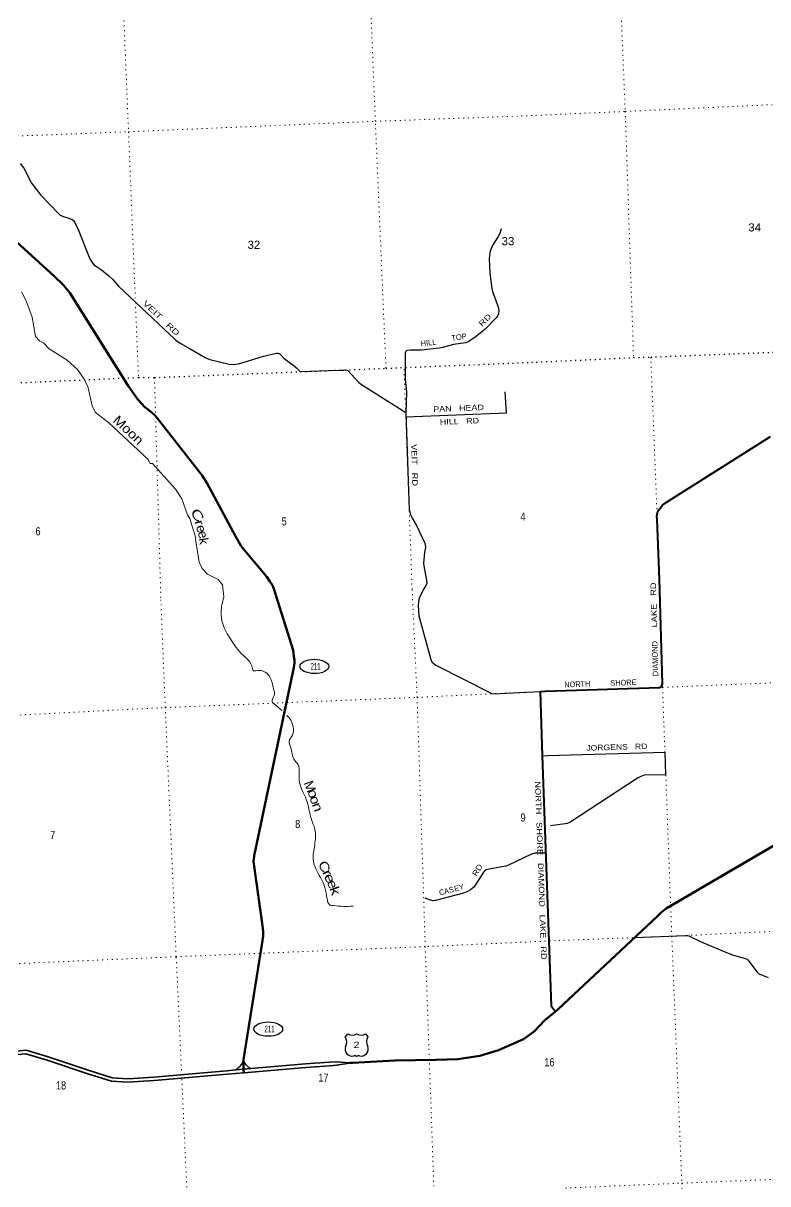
# Model space of a CAD drawing. Header units: feet. Extents: x 733631 to 986127, y 195788 to 388968.
# Drawn here: x 911496 to 927526, y 235639 to 260637 of the extents above; entities that cross this region are included whole.
import ezdxf
from ezdxf.enums import TextEntityAlignment as Align

# ---------------------------------------------------------------- set-up
doc = ezdxf.new("R2010")
doc.units = ezdxf.units.FT
doc.header["$LTSCALE"] = 70
doc.linetypes.add('DOTTED', pattern=[1.5, 0.3, -1.2])
for name, color, linetype, lineweight in [('16', 7, 'Continuous', 25), ('17', 7, 'Continuous', 25), ('20', 7, 'Continuous', 70), ('23', 7, 'Continuous', 70), ('25', 7, 'Continuous', 25), ('26', 7, 'Continuous', 40), ('29', 7, 'Continuous', 25), ('39', 7, 'Continuous', 13), ('6', 7, 'DOTTED', 25), ('7', 7, 'DOTTED', 13)]:
    doc.layers.add(name, color=color, linetype=linetype, lineweight=lineweight)
for name, color, linetype in [('27', 7, 'Continuous'), ('30', 7, 'Continuous'), ('41', 7, 'Continuous')]:
    doc.layers.add(name, color=color, linetype=linetype)

msp = doc.modelspace()

# ---------------------------------------------------------------- linework, layer by layer
at = {"layer": '16'}
for p, q in [((918430.93, 238807.26), (918482.24, 238866.02)), ((918674, 238871.99), (918673.72, 238871.79)), ((918866.09, 238866.11), (918917.48, 238807.26))]:
    msp.add_line(p, q, dxfattribs=at)
for centre, radius, start, end in [((918237.95, 238696.63), 222.05, 332.97043, 29.75871), ((918573.32, 239023.68), 182.07, 239.97227, 303.45418), ((918775.1, 239023.18), 181.52, 236.33975, 300.08743), ((918775.09, 239023.68), 182.07, 236.54582, 236.59441), ((919110.45, 238696.63), 222.05, 150.24129, 207.02957), ((918577.14, 238541.73), 151.42, 159.09177, 283.81923), ((918771.26, 238541.73), 151.42, 256.18077, 20.90823)]:
    msp.add_arc(centre, radius, start, end, dxfattribs=at)
for centre, major_axis, start_param, end_param in [((918632.48, 238342.91), (-19.56, 51.67), 4.95877769, 6.28318531), ((918715.93, 238342.91), (19.56, 51.67), 0, 1.32637542)]:
    msp.add_ellipse(centre, major_axis=major_axis, ratio=0.929097, start_param=start_param, end_param=end_param, dxfattribs=at)
at = {"layer": '17'}
for centre in [(917764.12, 246782.92), (916772.12, 238971.28)]:
    msp.add_ellipse(centre, major_axis=(309.24, -1), ratio=0.500121, dxfattribs=at)
at = {"layer": '20'}
for points in [[(923013.26, 239400.17), (925154.76, 241402.95), (925224.84, 241472.25), (925273.5, 241520.55), (925336.34, 241567.35), (930262.96, 244450.92)], [(918533.36, 238242.39), (918560.83, 238242.99), (918593.15, 238243.69), (919495.33, 238294.67), (920388.9, 238310.91), (920850.58, 238324.73), (921324.13, 238391.62), (921726.43, 238520.13), (922263.64, 238751.5), (922498.74, 238919.31), (922728.73, 239159.68), (922878.69, 239286.43)], [(922878.69, 239286.43), (922955.06, 239350.98), (923013.26, 239400.17)]]:
    msp.add_lwpolyline(points, dxfattribs=at)
at = {"layer": '20', "lineweight": 35}
for points in [[(911190.57, 238483.87), (911556.16, 238514.14), (912035.69, 238374.65), (912912.52, 238080.73), (913413.28, 237924), (913748.6, 237900.79), (914309.4, 237935), (915877.53, 238075.29), (916063.15, 238091.24)], [(911202.01, 238409.57), (911548.52, 238438.26), (912013.29, 238303.05), (912889.4, 238009.37), (913399.3, 237849.78), (913748.3, 237825.63), (914315.02, 237860.2), (915884.03, 238000.57), (916243.13, 238031.02)], [(916243.13, 238031.02), (917579.35, 238144.32), (918089.82, 238182.46), (918245.12, 238193.86), (918510.83, 238238.6), (918533.36, 238242.39)], [(916397.61, 238119.86), (917573.39, 238219.08), (918085.14, 238257.32), (918249.52, 238266.53), (918510.83, 238244.54), (918533.36, 238242.39)], [(916063.15, 238091.24), (916236.55, 238106.08), (916397.61, 238119.86)]]:
    msp.add_lwpolyline(points, dxfattribs=at)
at = {"layer": '23'}
for points in [[(909647.59, 257472.99), (912165.43, 255190.39), (912364.94, 254994.11), (912502.42, 254827.09), (913754.05, 252825.36), (913962.44, 252530.47), (914116.04, 252364.25), (914193.46, 252309.47), (914326.45, 252192.76), (914416.43, 252088.07), (915347.6, 250895.16), (915456.96, 250724.72), (916068.2, 249588.72), (916189.91, 249372.41), (916286.82, 249249.87), (916737.3, 248714.31), (916808.84, 248614.77), (916861.09, 248529.2), (916894.03, 248453.87), (916934.42, 248323.21)], [(916234.84, 238303.85), (916235.88, 238315.68), (916631.93, 240785.3), (916648.05, 240881.01), (916658.29, 240972.43), (916662.4, 241064.66), (916654.85, 241148.16), (916458.87, 242528.57), (916454.98, 242582.53), (916460.48, 242637.58), (916477.89, 242745.7), (916496.19, 242837.46), (917324.59, 246758.68), (917336.51, 246858.25), (917333.93, 246918.79), (917324.62, 246995.21), (917317.5, 247067.68), (917304.51, 247135.86), (916935.39, 248320.07)], [(916243.13, 238031.02), (916236.55, 238106.08), (916234.84, 238303.85)]]:
    msp.add_lwpolyline(points, dxfattribs=at)
at = {"layer": '25'}
for points in [[(916063.15, 238091.24), (916167.62, 238175.62), (916195.54, 238205.28), (916213.58, 238234.2), (916234.84, 238303.85)], [(916397.61, 238119.86), (916346.21, 238151.86), (916329.6, 238164.92), (916303.5, 238191.04), (916269.1, 238236.15), (916234.84, 238303.85)]]:
    msp.add_lwpolyline(points, dxfattribs=at)
at = {"layer": '26'}
for points in [[(925196.2, 248660.56), (925141.07, 249950.23), (925137.48, 250016.56), (925150.02, 250097.23), (925178.69, 250154.59), (925207.35, 250194.03), (925262.89, 250256.77), (925302.42, 250293.2), (927582.44, 251734.82)], [(922730.59, 246246.27), (925193.04, 246330.2), (925209.35, 246337.11), (925220.64, 246343.38), (925238.45, 246361.13), (925251.38, 246384.19), (925257.02, 246410.55), (925196.2, 248660.56)], [(922955.06, 239350.98), (922896.61, 239417.96), (922879.27, 239443.03), (922871.87, 239469.12), (922819.76, 240863.77), (922678.97, 244858.63), (922630.22, 246241.74), (922730.59, 246246.27)]]:
    msp.add_lwpolyline(points, dxfattribs=at)
at = {"layer": '29'}
msp.add_line((922678.95, 244859), (922787.73, 244862.26), dxfattribs=at)
for points in [[(911428.77, 257614.29), (911511.18, 257511.47), (911676.61, 257192.44), (911875.57, 256929.4), (912259.73, 256532.23), (912293.88, 256505.65), (912312.85, 256492.36), (912352.69, 256475.28), (912457.15, 256446.06), (912551.74, 256412.11), (912580.35, 256387.95), (912605.54, 256346.03), (912679.69, 256196.2), (912931.33, 255560.28), (912976.86, 255480.54), (913018.71, 255435.53), (913071.72, 255397.02), (913177.58, 255327.91), (913341.59, 255198.36), (913417.01, 255123.65), (913546.6, 254975.92), (914773.93, 253816.61), (914877.82, 253745.46), (915086.62, 253621.32), (915416.62, 253434.13), (915515.97, 253395.11), (915928.99, 253293.16), (916023.72, 253286.06), (916076.84, 253289.86), (916129.96, 253299.35), (916254.05, 253334.35), (916667.36, 253468.33), (916950.92, 253531.81), (916976.1, 253530.94), (916996.97, 253525.25), (917024.97, 253504.97), (917103.85, 253421.91), (917335.81, 253250.56), (917344.11, 253242.26), (917375.92, 253214.6), (917458.89, 253137.16), (917482.39, 253133.01), (918061.8, 253153.76), (918296.88, 253162.05), (918399.21, 253166.2), (918422.72, 253167.59), (918461.44, 253164.82), (918484.95, 253155.14), (918717.7, 252906.37), (918778.1, 252853.82), (919730.78, 252251.76)], [(921788.42, 256206.63), (921756.96, 256108.89), (921731.31, 256056.8), (921600.37, 255849.13), (921569.14, 255782.37), (921544.48, 255700.74), (921534.99, 255628.61), (921529.77, 255565.6), (921539.27, 255255.52), (921586.22, 254920.52), (921601.45, 254861.16), (921671.77, 254666.8), (921724.71, 254523.77), (921737.06, 254452.04), (921728.5, 254377.59), (921715.22, 254339.63), (921684.39, 254294.35), (921440.33, 254047.19), (921226.78, 253876.04), (921091.05, 253777.71), (921022.9, 253753.73), (920762.31, 253715.51), (920521.9, 253648.62), (920451.24, 253636.65), (920067.55, 253596.79), (919835.12, 253595.47), (919755.17, 253584.41)], [(919755.17, 253584.41), (919736.47, 253568.89), (919717.5, 253527.13), (919715.62, 252963.56), (919745.46, 252690.71), (919730.89, 252254.92), (919793.12, 250560.97), (919808.33, 250161.34), (919812.48, 250133.68), (919825.3, 250085.58), (919834.79, 250051.41), (919846.51, 250024.68), (919871.47, 249976.45), (919962.14, 249819.31), (920138.86, 249436.28), (920152.91, 249397.27), (920155.76, 249375.44), (920153.47, 249346.22), (920136.65, 249238.58), (920116.86, 249010.01), (920120.76, 248951.52), (920181.32, 248629.68), (920182.43, 248567.22), (920179.47, 248552.51), (920169.98, 248537.32), (920122.47, 248451.06)], [(919735, 252156.1), (921904.24, 252245.78), (921873.48, 252698.04)], [(920122.47, 248451.06), (920053.58, 248329.74), (920013.46, 248228.96), (920004.46, 248168.74), (920000.9, 248095.13), (920014.63, 247869.16), (920268.43, 246934.73), (920295.72, 246883.69), (920341.99, 246837.39), (920380.67, 246809.43), (921600.15, 246194.56), (922635.43, 246241.42)], [(922787.73, 244862.26), (925311.15, 244935.12), (925326.55, 244447.93), (924867.26, 244437.88), (924789.75, 244410.46), (924722.51, 244373.6), (923286.7, 243435.24), (923242.65, 243413.05), (923208.9, 243401.33), (923164.67, 243393.97), (922851.25, 243352.36)], [(922737.8, 242758.96), (922538.5, 242762.22), (922508.22, 242762.22), (922438.99, 242736.25), (921941.45, 242502.5), (921885.2, 242480.85), (921803, 242463.54), (921491.49, 242407.27), (921461.21, 242398.61), (921432.01, 242381.29), (921404.96, 242350.99), (921322.76, 242216.8), (921197.29, 242026.34), (921128.07, 241970.06), (921046.95, 241924.61), (920972.31, 241896.48), (920370.93, 241740.64), (920314.69, 241736.3), (920245.46, 241753.63), (920150.28, 241788.26)], [(924671.78, 240946.79), (925752.8, 240989.77), (925799.3, 240986.52), (925823.08, 240980.03), (925899.82, 240946.5), (926141.96, 240825.37), (926634.9, 240617.71), (926767.88, 240573.36), (927041.36, 240487.92), (927079.21, 240473.86), (927100.83, 240452.22), (927162.43, 240375.44), (927296.49, 240195.89), (927326.76, 240169.93), (927344.04, 240159.13), (927499.7, 240098.56), (927536.48, 240079.08)]]:
    msp.add_lwpolyline(points, dxfattribs=at)
at = {"layer": '39'}
msp.add_lwpolyline([(915815.5, 248279.1), (915783.19, 248537.56), (915694.51, 248651.65), (915462.78, 248768.37), (915348.58, 248889.87), (915284.06, 249030.16), (915205.2, 249522.97), (915212.57, 249548.5), (915086.12, 249972.12), (915032.69, 250045.61), (914909.31, 250393.72), (914774.91, 250598.4), (914281.74, 251150.14), (914231.04, 251156.48), (914176.92, 251246.76), (913338.14, 252028.25), (913042.9, 252260.08), (912978.72, 252391.99), (912886.14, 252808.59), (912794.72, 252989.86), (912661, 253177.79), (912442.66, 253379.12), (912054.4, 253623.99), (911931.43, 253753.54), (911845.82, 253792.09), (911757.78, 253889.4), (911690.38, 254307.03), (911558.59, 254654.81), (911458.1, 254852.5)], dxfattribs=at)
for points in [[(915812.4, 248274.05), (915755.71, 247954.62), (915790.7, 247701.41), (915964.64, 247361.18), (916220.94, 247030.57), (916315.48, 246943.66), (916414.6, 246796.31), (916455.42, 246690.92), (916570.27, 246695.87), (916742.45, 246634.55), (916808.52, 246552.49), (916883.55, 246307.06), (916901.99, 246158.26), (916853, 246028.78), (916930.98, 245951.28), (917031.74, 245860.6), (917060.16, 245834.34)], [(917171.81, 245723.82), (917225.78, 245664.77), (917308.14, 245484.35), (917291.78, 245299.68), (917220.19, 245179.35), (917268.04, 245003.5), (917319.45, 244791.43), (917415.62, 244666.19), (917439.29, 244489.3), (917446.2, 244279.35), (917590.78, 243917.64), (917699.73, 243491.73), (917783.34, 243234.55), (917763.51, 242894.06), (917744.15, 242589.98), (917822.27, 242366.93), (917992.52, 242018.46), (918037.08, 241777.78), (918099.33, 241642.99), (918174.57, 241630.06), (918391.29, 241613.11), (918594.88, 241619.86), (918596.9, 241619.94)]]:
    msp.add_spline(points, degree=3, dxfattribs=at)
at = {"layer": '6'}
for points in [[(922438, 253332.61), (924636.08, 253434.31), (925007.21, 253445.42), (929977.48, 253643.58), (930370.38, 253667.59), (935274.39, 253855.31), (935726.3, 253868.39), (937646.14, 253951.05)], [(908924.85, 252782.69), (913976.6, 253007.1), (914321.77, 253004.57), (919305.72, 253204.49), (922438, 253332.61)]]:
    msp.add_lwpolyline(points, dxfattribs=at)
at = {"layer": '7'}
for p, q in [((925007.21, 253445.42), (925197.24, 248660.6)), ((914321.77, 253004.57), (914459.64, 248218.62)), ((919869.08, 248440.63), (919694.67, 253221.08))]:
    msp.add_line(p, q, dxfattribs=at)
for points in [[(923360.71, 284930.92), (923578.74, 280105.66), (923790.18, 274713.96), (923996.12, 269364.53), (924239.32, 264046.75), (924456.02, 258736.12), (924636.08, 253434.31)], [(919305.72, 253204.49), (919076.81, 258524.13), (918859.32, 263864.36), (918666.43, 269193.29), (918461.85, 274509.71), (918227.1, 279823.1), (918046.02, 284619.3)], [(912706.84, 284300.4), (912912.49, 279614.08), (913132.86, 274308.29), (913347.66, 268988.17), (913543.51, 263631.06), (913762.75, 258298.98), (913976.6, 253007.1)], [(922218.94, 258638.27), (924456.02, 258736.12), (928702.54, 258931.79)], [(908746.27, 258106.04), (913762.75, 258298.98), (919076.81, 258524.13), (922218.94, 258638.27)], [(925197.24, 248660.6), (925259.71, 246331.61), (925459.16, 240971.75), (925675.26, 235652.93), (925862.4, 230353.23), (926022.11, 226936.94)], [(919869.08, 248440.63), (919976.13, 246116.78), (920152.05, 240746.87), (920340.84, 235454.32), (920518.99, 230126.95), (920733.63, 224843.61), (920921.51, 219524.75), (921281.35, 214197.12), (921343.79, 212583.26)], [(916292.05, 203268.77), (916287.03, 203429.21), (916093.82, 208778.17), (915924.54, 214134.22), (915654.65, 219340.38), (915403.53, 224674.72), (915222.63, 229971.64), (915030.33, 235251.91), (914789.67, 240530.09), (914553.39, 245895.38), (914459.64, 248218.62)], [(922730.59, 246246.26), (925259.71, 246331.61), (930618.51, 246551.79), (936000.88, 246734.44), (941375.42, 246965.31)], [(892669.17, 244993.57), (893299.84, 245024.57), (898495.36, 245177.56), (903931.95, 245405.62), (909225.65, 245623.49), (914553.39, 245895.38), (919976.13, 246116.78), (922730.59, 246246.26)], [(930850.23, 241225.39), (930824.83, 241224.51), (925459.16, 240971.75), (922952.35, 240875.51)], [(922952.35, 240875.51), (920152.05, 240746.87), (914789.67, 240530.09), (909389.7, 240295.51), (904062.3, 240110.56), (898673.08, 239955.3), (893481.76, 239703.43), (892202.49, 239661.73)], [(923172.35, 235547.22), (925675.26, 235652.93), (931025.99, 235872.8), (936441.35, 236091.04), (941813.5, 236331.93)]]:
    msp.add_lwpolyline(points, dxfattribs=at)

# ---------------------------------------------------------------- texts
at = {"layer": '16', "width": 1.2}
msp.add_text(' 2 ', height=140, dxfattribs=at).set_placement((918670.66, 238560.22), align=Align.CENTER)
at = {"layer": '17', "width": 0.55}
for p in [(917790.17, 246714.61), (916798.17, 238902.97)]:
    msp.add_text('211', height=140, dxfattribs=at).set_placement(p, align=Align.CENTER)
at = {"layer": '27'}
for s, rotation, width, p in [('LAKE   RD', 91.562, 1.25, (925144.66, 247623.39)), ('SHORE', 1.932, 0.95, (924140.25, 246364.17)), ('NORTH', 1.932, 0.95, (923147.25, 246330.38)), ('NORTH   SHORE   DIAMOND   LAKE   RD', 272.018, 1.25, (922513.65, 244307.32))]:
    msp.add_text(s, height=120, rotation=rotation, dxfattribs=dict(at, width=width)).set_placement(p)
msp.add_text('DIAMOND', height=120, rotation=91.549, dxfattribs=at).set_placement((925169.64, 246573.74))
at = {"layer": '30'}
for s, rotation, width, p in [('VEIT   RD', 316.633, 1.4, (914426.91, 254241.17)), ('VEIT   RD', 271.566, 1.25, (919862.32, 251117.1)), ('C', 14.528, 0.9, (920521.77, 241862.37))]:
    msp.add_text(s, height=120, rotation=rotation, dxfattribs=dict(at, width=width)).set_placement(p, align=Align.CENTER)
for s, rotation, width, p in [('RD', 45.362, 1.3, (921374, 254094.12)), ('PAN   HEAD', 2.367, 1.2, (920325.83, 252260.59)), ('HILL   RD', 2.367, 1.2, (920467.82, 251984.92)), ('JORGENS   RD', 1.654, 1.15, (923621.84, 244966.38)), ('RD', 58.51, 1.15, (921254.56, 242251.88))]:
    msp.add_text(s, height=120, rotation=rotation, dxfattribs=dict(at, width=width)).set_placement(p)
for s, rotation, p in [('HILL', 5.931, (920059.22, 253676.86)), ('TOP', 8.344, (920724.14, 253792.08))]:
    msp.add_text(s, height=120, rotation=rotation, dxfattribs=at).set_placement(p)
for s, p in [('A', (920621.98, 241887.02)), ('S', (920727.42, 241915.82)), ('E', (920842.88, 241944.26)), ('Y', (920945.21, 241974.34))]:
    msp.add_text(s, height=120, rotation=14.528, dxfattribs=at).set_placement(p, align=Align.CENTER)
at = {"layer": '41'}
for s, rotation, width, p in [('Moon', 317.025, 1.15, (913692.87, 251800.25)), ('C', 306.019, 1.5, (915166.49, 249980.6)), ('r', 286.62, 1.25, (915195.73, 249849.65)), ('e', 286.62, 1.1, (915234.02, 249721.37)), ('e', 286.62, 1.1, (915271.86, 249594.61)), ('k', 279.091, 1.05, (915285.03, 249467.1)), ('M', 290.928, 1.1, (917576.65, 244161.92)), ('o', 293.91, 1.3, (917643.94, 244003.78)), ('o', 288.397, 1.15, (917685.08, 243874.05)), ('n', 290.3, 1.3, (917741.69, 243720.83)), ('C', 295.972, 1.25, (917889.98, 242428.41)), ('r', 295.34, 1.5, (917958.55, 242295.95)), ('e', 296.258, 1.35, (918007.33, 242175.75)), ('e', 290.64, 1.2, (918062.03, 242055.29)), ('k', 289.698, 1.35, (918114.31, 241916.17))]:
    msp.add_text(s, height=200, rotation=rotation, dxfattribs=dict(at, width=width)).set_placement(p, align=Align.CENTER)
at = {"layer": '7'}
for s, width, p in [('34', 1.05, (927107.02, 256150.49)), ('33', 1.05, (921796.5, 255855.44)), ('32', 1.05, (916326.07, 255776.55)), ('5', 0.85, (917060.13, 249819.72)), ('4', 0.85, (922198.51, 249922.15)), ('6', 0.85, (911759.48, 249605.74)), ('9', 0.85, (922202.31, 243439.87)), ('7', 0.85, (912074.19, 243064.31)), ('8', 0.85, (917350.56, 243300.82)), ('16', 0.85, (922713.08, 238169.34)), ('17', 0.85, (917849.1, 237837.58)), ('18', 0.85, (912200.25, 237671.2))]:
    msp.add_text(s, height=175, dxfattribs=dict(at, width=width)).set_placement(p)

doc.saveas('drawing.dxf')
